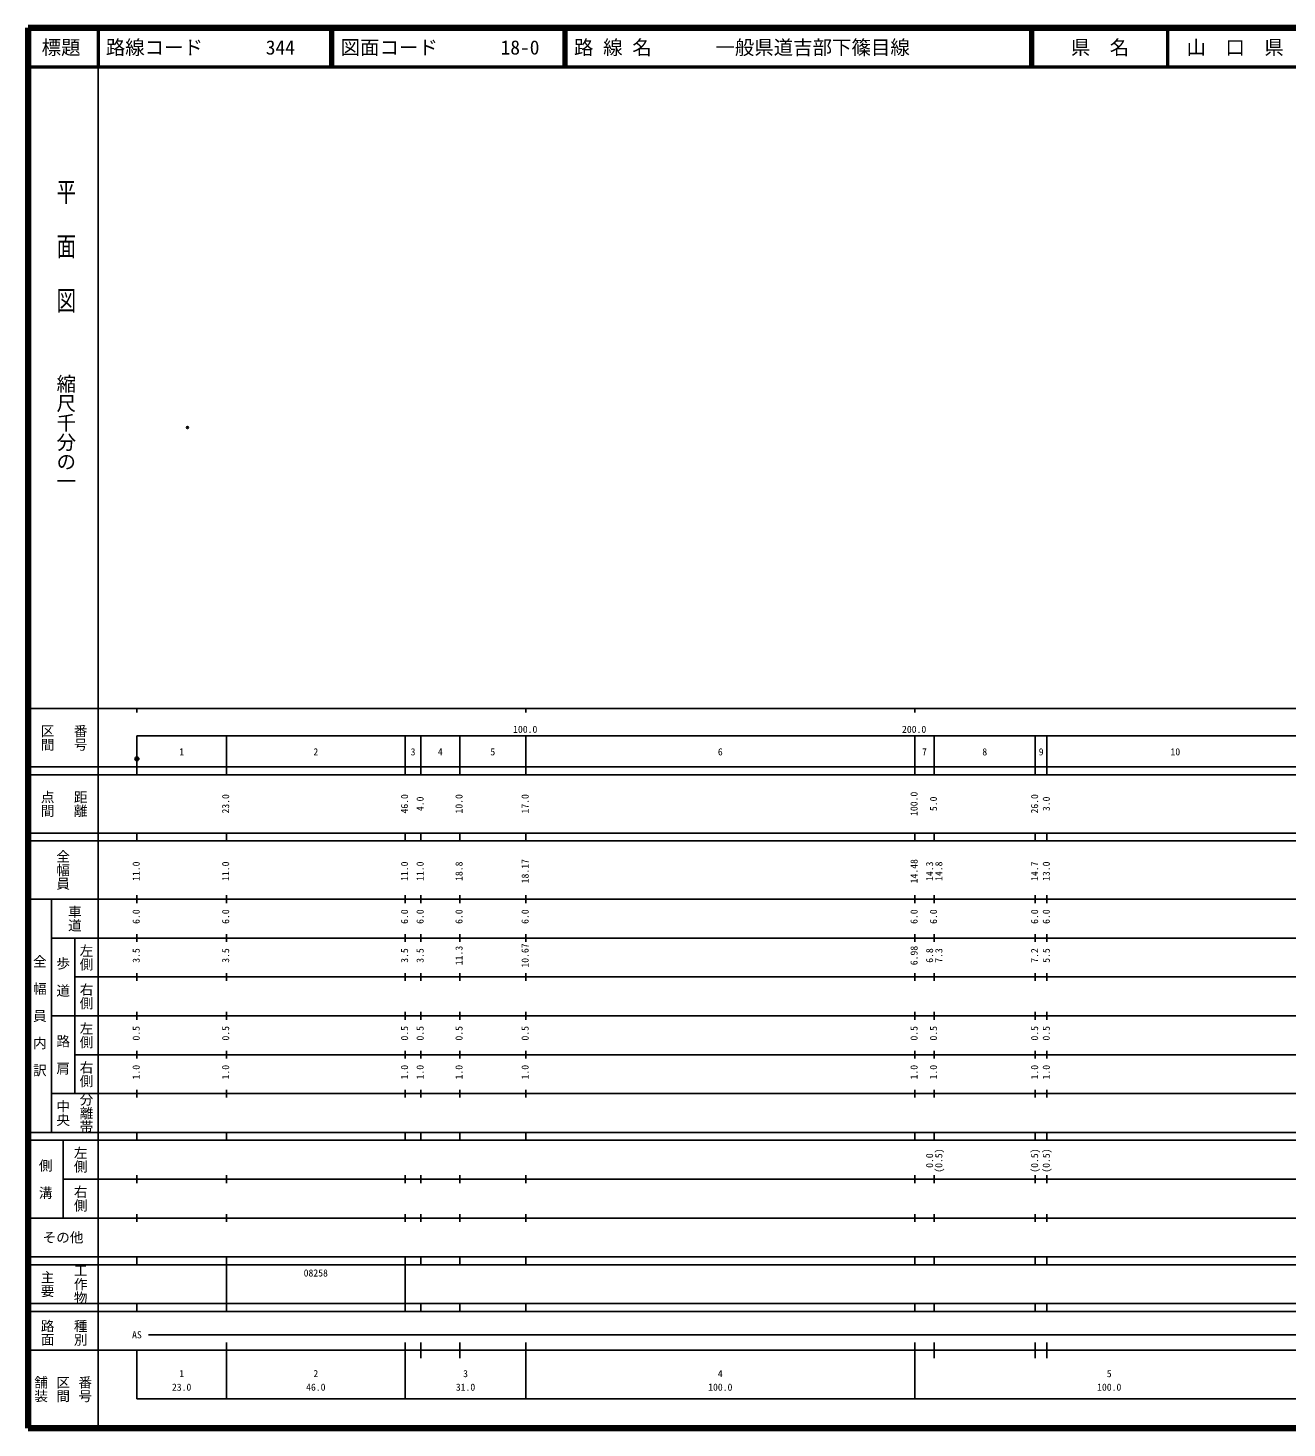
# Model space of a CAD drawing. Units: millimetres on the paper. Extents: x 40 to 680, y 20 to 380.
# Drawn here: x 40 to 363.7, y 20 to 380 of the extents above; entities that cross this region are included whole.
import ezdxf
from ezdxf.enums import TextEntityAlignment as Align

# ---------------------------------------------------------------- set-up
doc = ezdxf.new("R2010")
doc.units = ezdxf.units.MM
doc.header["$PDMODE"] = 32
doc.header["$PDSIZE"] = 0.5
doc.layers.add('M-OTRS', color=6, linetype='Continuous')
doc.layers.add('M-TTL-TXT', color=7, linetype='Continuous')
for name, color, linetype, lineweight in [('M-TTL', 2, 'Continuous', 140), ('M-TTL-BAND', 7, 'Continuous', 25), ('M-TTL-LINE', 7, 'Continuous', 50)]:
    doc.layers.add(name, color=color, linetype=linetype, lineweight=lineweight)
doc.styles.add('@ＭＳ ゴシック', font='')
doc.styles.add('ＭＳ ゴシック', font='')
doc.styles.get('@ＭＳ ゴシック').set_extended_font_data('@MS Gothic')
doc.styles.get('ＭＳ ゴシック').set_extended_font_data('MS Gothic')

msp = doc.modelspace()

# ---------------------------------------------------------------- hatches: boundary and pattern name
at = {"layer": 'M-TTL-BAND'}
msp.add_hatch(color=256, dxfattribs=at).paths.add_polyline_path([(68.506, 192.082, 1), (67.506, 192.082, 1)])

# ---------------------------------------------------------------- linework, layer by layer
at = {"layer": 'M-OTRS'}
msp.add_point((80.992, 277.243), dxfattribs=at)
at = {"layer": 'M-TTL'}
for p, q in [((40, 380), (40, 20)), ((680, 380), (40, 380)), ((40, 20), (680, 20))]:
    msp.add_line(p, q, dxfattribs=at)
at = {"layer": 'M-TTL-BAND'}
for p, q in [((58, 370), (58, 20)), ((40, 205), (579, 205)), ((68, 205), (68, 204)), ((168, 205), (168, 204)), ((268, 205), (268, 204)), ((68, 198), (579, 198)), ((68, 198), (68, 188)), ((91, 188), (91, 198)), ((137, 188), (137, 198)), ((141, 188), (141, 198)), ((151, 188), (151, 198)), ((168, 188), (168, 198)), ((268, 188), (268, 198)), ((273, 188), (273, 198)), ((299, 188), (299, 198)), ((302, 188), (302, 198)), ((40, 190), (579, 190)), ((40, 188), (579, 188)), ((40, 173), (579, 173)), ((68, 171), (68, 173)), ((91, 171), (91, 173)), ((137, 171), (137, 173)), ((141, 171), (141, 173)), ((151, 171), (151, 173)), ((168, 171), (168, 173)), ((268, 171), (268, 173)), ((273, 171), (273, 173)), ((299, 171), (299, 173)), ((302, 171), (302, 173)), ((40, 171), (579, 171)), ((40, 156), (579, 156)), ((46, 96), (46, 156)), ((68, 155), (68, 157)), ((91, 155), (91, 157)), ((137, 155), (137, 157)), ((141, 155), (141, 157)), ((151, 155), (151, 157)), ((168, 155), (168, 157)), ((268, 155), (268, 157)), ((273, 155), (273, 157)), ((299, 155), (299, 157)), ((302, 155), (302, 157)), ((46, 146), (579, 146)), ((52, 146), (52, 106)), ((68, 145), (68, 147)), ((91, 145), (91, 147)), ((137, 145), (137, 147)), ((141, 145), (141, 147)), ((151, 145), (151, 147)), ((168, 145), (168, 147)), ((268, 145), (268, 147)), ((273, 145), (273, 147)), ((299, 145), (299, 147)), ((302, 145), (302, 147)), ((68, 135), (68, 137)), ((91, 135), (91, 137)), ((137, 135), (137, 137)), ((141, 135), (141, 137)), ((151, 135), (151, 137)), ((168, 135), (168, 137)), ((268, 135), (268, 137)), ((273, 135), (273, 137)), ((299, 135), (299, 137)), ((302, 135), (302, 137)), ((52, 136), (579, 136)), ((46, 126), (579, 126)), ((68, 125), (68, 127)), ((91, 125), (91, 127)), ((137, 125), (137, 127)), ((141, 125), (141, 127)), ((151, 125), (151, 127)), ((168, 125), (168, 127)), ((268, 125), (268, 127)), ((273, 125), (273, 127)), ((299, 125), (299, 127)), ((302, 125), (302, 127)), ((52, 116), (579, 116)), ((68, 115), (68, 117)), ((91, 115), (91, 117)), ((137, 115), (137, 117)), ((141, 115), (141, 117)), ((151, 115), (151, 117)), ((168, 115), (168, 117)), ((268, 115), (268, 117)), ((273, 115), (273, 117)), ((299, 115), (299, 117)), ((302, 115), (302, 117)), ((46, 106), (579, 106)), ((68, 105), (68, 107)), ((91, 105), (91, 107)), ((137, 105), (137, 107)), ((141, 105), (141, 107)), ((151, 105), (151, 107)), ((168, 105), (168, 107)), ((268, 105), (268, 107)), ((273, 105), (273, 107)), ((299, 105), (299, 107)), ((302, 105), (302, 107)), ((40, 96), (579, 96)), ((40, 94), (579, 94)), ((49, 94), (49, 74)), ((68, 94), (68, 96)), ((91, 94), (91, 96)), ((137, 94), (137, 96)), ((141, 94), (141, 96)), ((151, 94), (151, 96)), ((168, 94), (168, 96)), ((268, 94), (268, 96)), ((273, 94), (273, 96)), ((299, 94), (299, 96)), ((302, 94), (302, 96)), ((49, 84), (579, 84)), ((68, 83), (68, 85)), ((91, 83), (91, 85)), ((137, 83), (137, 85)), ((141, 83), (141, 85)), ((151, 83), (151, 85)), ((168, 83), (168, 85)), ((268, 83), (268, 85)), ((273, 83), (273, 85)), ((299, 83), (299, 85)), ((302, 83), (302, 85)), ((40, 74), (579, 74)), ((68, 73), (68, 75)), ((91, 73), (91, 75)), ((137, 73), (137, 75)), ((141, 73), (141, 75)), ((151, 73), (151, 75)), ((168, 73), (168, 75)), ((268, 73), (268, 75)), ((273, 73), (273, 75)), ((299, 73), (299, 75)), ((302, 73), (302, 75)), ((40, 64), (579, 64)), ((40, 62), (579, 62)), ((68, 62), (68, 64)), ((91, 62), (91, 64)), ((91, 52), (91, 62)), ((137, 62), (137, 64)), ((137, 52), (137, 62)), ((141, 62), (141, 64)), ((151, 62), (151, 64)), ((168, 62), (168, 64)), ((268, 62), (268, 64)), ((273, 62), (273, 64)), ((299, 62), (299, 64)), ((302, 62), (302, 64)), ((40, 52), (579, 52)), ((68, 50), (68, 52)), ((91, 50), (91, 52)), ((137, 50), (137, 52)), ((141, 50), (141, 52)), ((151, 50), (151, 52)), ((168, 50), (168, 52)), ((268, 50), (268, 52)), ((273, 50), (273, 52)), ((299, 50), (299, 52)), ((302, 50), (302, 52)), ((40, 50), (579, 50)), ((71, 44), (565, 44)), ((40, 40), (579, 40)), ((68, 40), (68, 27.5)), ((91, 27.5), (91, 42)), ((137, 27.5), (137, 42)), ((141, 38), (141, 42)), ((151, 38), (151, 42)), ((168, 27.5), (168, 42)), ((268, 27.5), (268, 42)), ((273, 38), (273, 42)), ((299, 38), (299, 42)), ((302, 38), (302, 42)), ((68, 27.5), (579, 27.5))]:
    msp.add_line(p, q, dxfattribs=at)
msp.add_circle((68.006, 192.082), 0.5, dxfattribs=at)
at = {"layer": 'M-TTL-LINE'}
for p, q in [((58, 380), (58, 370)), ((117.75, 380), (117.75, 370)), ((118.25, 380), (118.25, 370)), ((177.75, 380), (177.75, 370)), ((178.25, 380), (178.25, 370)), ((297.75, 380), (297.75, 370)), ((298.25, 380), (298.25, 370)), ((333, 380), (333, 370)), ((40, 370), (680, 370))]:
    msp.add_line(p, q, dxfattribs=at)

# ---------------------------------------------------------------- texts
at = {"layer": 'M-TTL-BAND', "style": '@ＭＳ ゴシック', "width": 1.4}
msp.add_text('平  面  図', height=3.666, rotation=270, dxfattribs=at).set_placement((49.777, 306.475), align=Align.MIDDLE_RIGHT)
at = {"layer": 'M-TTL-BAND', "style": '@ＭＳ ゴシック'}
msp.add_text('縮尺千分の一', height=3.666, rotation=270, dxfattribs=at).set_placement((49.777, 261.03), align=Align.MIDDLE_RIGHT)
for s, p in [('区間', (45, 197.5)), ('番号', (53.5, 197.5)), ('点間', (45, 180.5)), ('距離', (53.5, 180.5)), ('全幅員', (49, 163.5)), ('車道', (52, 151)), ('左側', (55, 141)), ('全\u3000幅\u3000員\u3000内\u3000訳', (43, 126)), ('歩\u3000道', (49, 136)), ('右側', (55, 131)), ('左側', (55, 121)), ('路\u3000肩', (49, 116)), ('右側', (55, 111)), ('分離帯', (55, 101)), ('中央', (49, 101)), ('左側', (53.5, 89)), ('側\u3000溝', (44.5, 84)), ('右側', (53.5, 79)), ('工作物', (53.5, 57)), ('主要', (45, 57)), ('路面', (45, 44.5)), ('種別', (53.5, 44.5)), ('舗装', (43.333, 30)), ('区間', (49, 30)), ('番号', (54.667, 30))]:
    msp.add_text(s, height=2.566, rotation=270, dxfattribs=at).set_placement(p, align=Align.MIDDLE_CENTER)
at = {"layer": 'M-TTL-BAND', "style": 'ＭＳ ゴシック'}
for s, p in [('100.0', (167.844, 198.195)), ('200.0', (267.844, 198.195)), ('1', (79.5, 192.405)), ('2', (114, 192.405)), ('3', (139, 192.405)), ('4', (146, 192.405)), ('5', (159.5, 192.405)), ('6', (218, 192.405)), ('7', (270.5, 192.405)), ('8', (286, 192.405)), ('9', (300.5, 192.405)), ('10', (335, 192.405)), ('AS', (68, 42.5)), ('1', (79.5, 32.523)), ('2', (114, 32.523)), ('3', (152.5, 32.523)), ('4', (218, 32.523)), ('5', (318, 32.523)), ('23.0', (79.5, 29.033)), ('46.0', (114, 29.033)), ('31.0', (152.5, 29.033)), ('100.0', (218, 29.033)), ('100.0', (318, 29.033))]:
    msp.add_text(s, height=1.833, dxfattribs=at).set_placement(p, align=Align.BOTTOM_CENTER)
for s, p in [('23.0', (92.271, 180.5)), ('46.0', (138.271, 180.5)), ('4.0', (142.271, 180.5)), ('10.0', (152.271, 180.5)), ('17.0', (169.271, 180.5)), ('100.0', (269.271, 180.5)), ('5.0', (274.271, 180.5)), ('26.0', (300.271, 180.5)), ('3.0', (303.271, 180.5)), ('18.17', (169.271, 163.174)), ('14.48', (269.271, 163.174)), ('11.0', (69.271, 163.174)), ('11.0', (92.271, 163.174)), ('11.0', (138.271, 163.174)), ('11.0', (142.271, 163.174)), ('18.8', (152.271, 163.174)), ('14.3', (273.271, 163.174)), ('14.8', (275.641, 163.174)), ('14.7', (300.271, 163.174)), ('13.0', (303.271, 163.174)), ('6.0', (69.271, 151.5)), ('6.0', (92.271, 151.5)), ('6.0', (138.271, 151.5)), ('6.0', (142.271, 151.5)), ('6.0', (152.271, 151.5)), ('6.0', (169.271, 151.5)), ('6.0', (269.271, 151.5)), ('6.0', (274.271, 151.5)), ('6.0', (300.271, 151.5)), ('6.0', (303.271, 151.5)), ('10.67', (169.271, 141.5)), ('3.5', (69.271, 141.5)), ('3.5', (92.271, 141.5)), ('3.5', (138.271, 141.5)), ('3.5', (142.271, 141.5)), ('11.3', (152.271, 141.5)), ('6.98', (269.271, 141.5)), ('6.8', (273.271, 141.5)), ('7.3', (275.641, 141.5)), ('7.2', (300.271, 141.5)), ('5.5', (303.271, 141.5)), ('0.5', (69.271, 121.5)), ('0.5', (92.271, 121.5)), ('0.5', (138.271, 121.5)), ('0.5', (142.271, 121.5)), ('0.5', (152.271, 121.5)), ('0.5', (169.271, 121.5)), ('0.5', (269.271, 121.5)), ('0.5', (274.271, 121.5)), ('0.5', (300.271, 121.5)), ('0.5', (303.271, 121.5)), ('1.0', (69.271, 111.5)), ('1.0', (92.271, 111.5)), ('1.0', (138.271, 111.5)), ('1.0', (142.271, 111.5)), ('1.0', (152.271, 111.5)), ('1.0', (169.271, 111.5)), ('1.0', (269.271, 111.5)), ('1.0', (274.271, 111.5)), ('1.0', (300.271, 111.5)), ('1.0', (303.271, 111.5)), ('0.0', (273.271, 88.764)), ('(0.5)', (275.641, 88.764)), ('(0.5)', (300.271, 88.764)), ('(0.5)', (303.271, 88.764))]:
    msp.add_text(s, height=1.833, rotation=90, dxfattribs=at).set_placement(p, align=Align.BOTTOM_CENTER)
msp.add_text('その他', height=2.566, dxfattribs=at).set_placement((49, 69), align=Align.MIDDLE_CENTER)
msp.add_text('08258', height=1.833, dxfattribs=at).set_placement((110.875, 58.405), align=Align.BOTTOM_LEFT)
at = {"layer": 'M-TTL-TXT', "style": 'ＭＳ ゴシック'}
for s, p in [('標題', (48.5, 375)), ('県\u3000名', (315.625, 375)), ('山\u3000口\u3000県', (350.375, 375))]:
    msp.add_text(s, height=3.666, dxfattribs=at).set_placement(p, align=Align.MIDDLE_CENTER)
for s, p in [('路線コード', (60, 375)), ('344', (101.142, 375)), ('図面コード', (120.38, 375)), ('18-0', (161.521, 375)), ('路 線 名', (180.38, 375)), ('一般県道吉部下篠目線', (216.734, 375))]:
    msp.add_text(s, height=3.666, dxfattribs=at).set_placement(p, align=Align.MIDDLE_LEFT)

doc.saveas('drawing.dxf')
